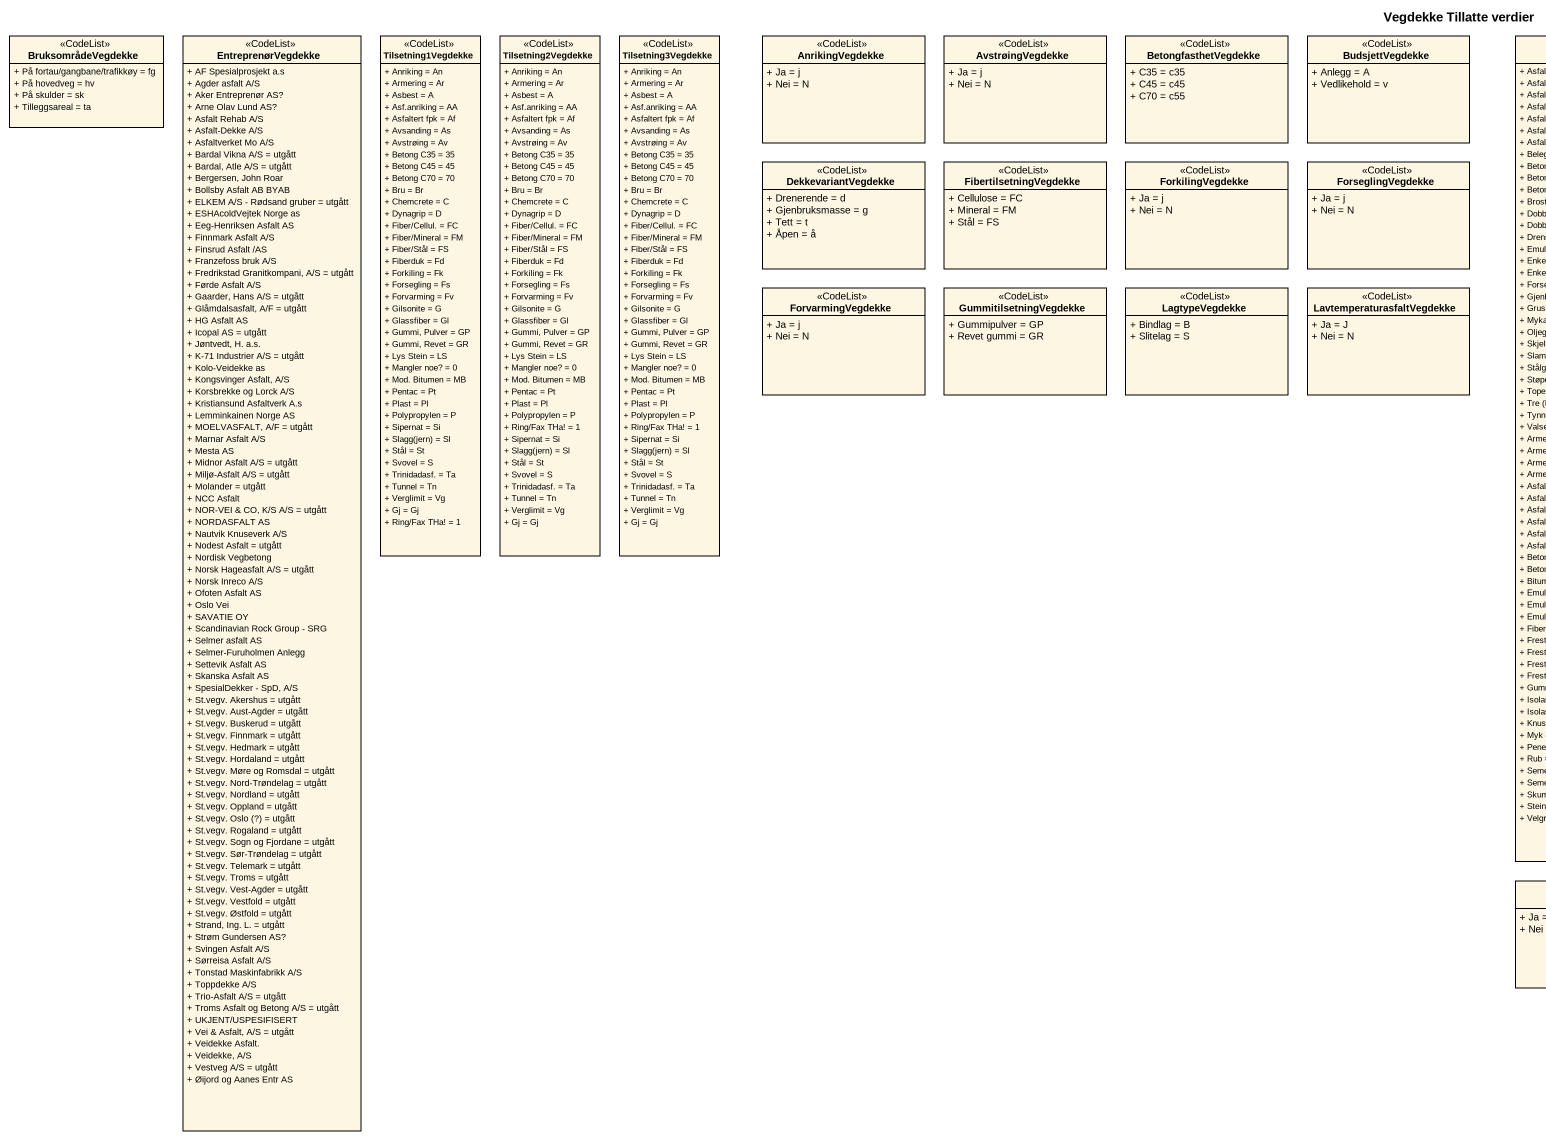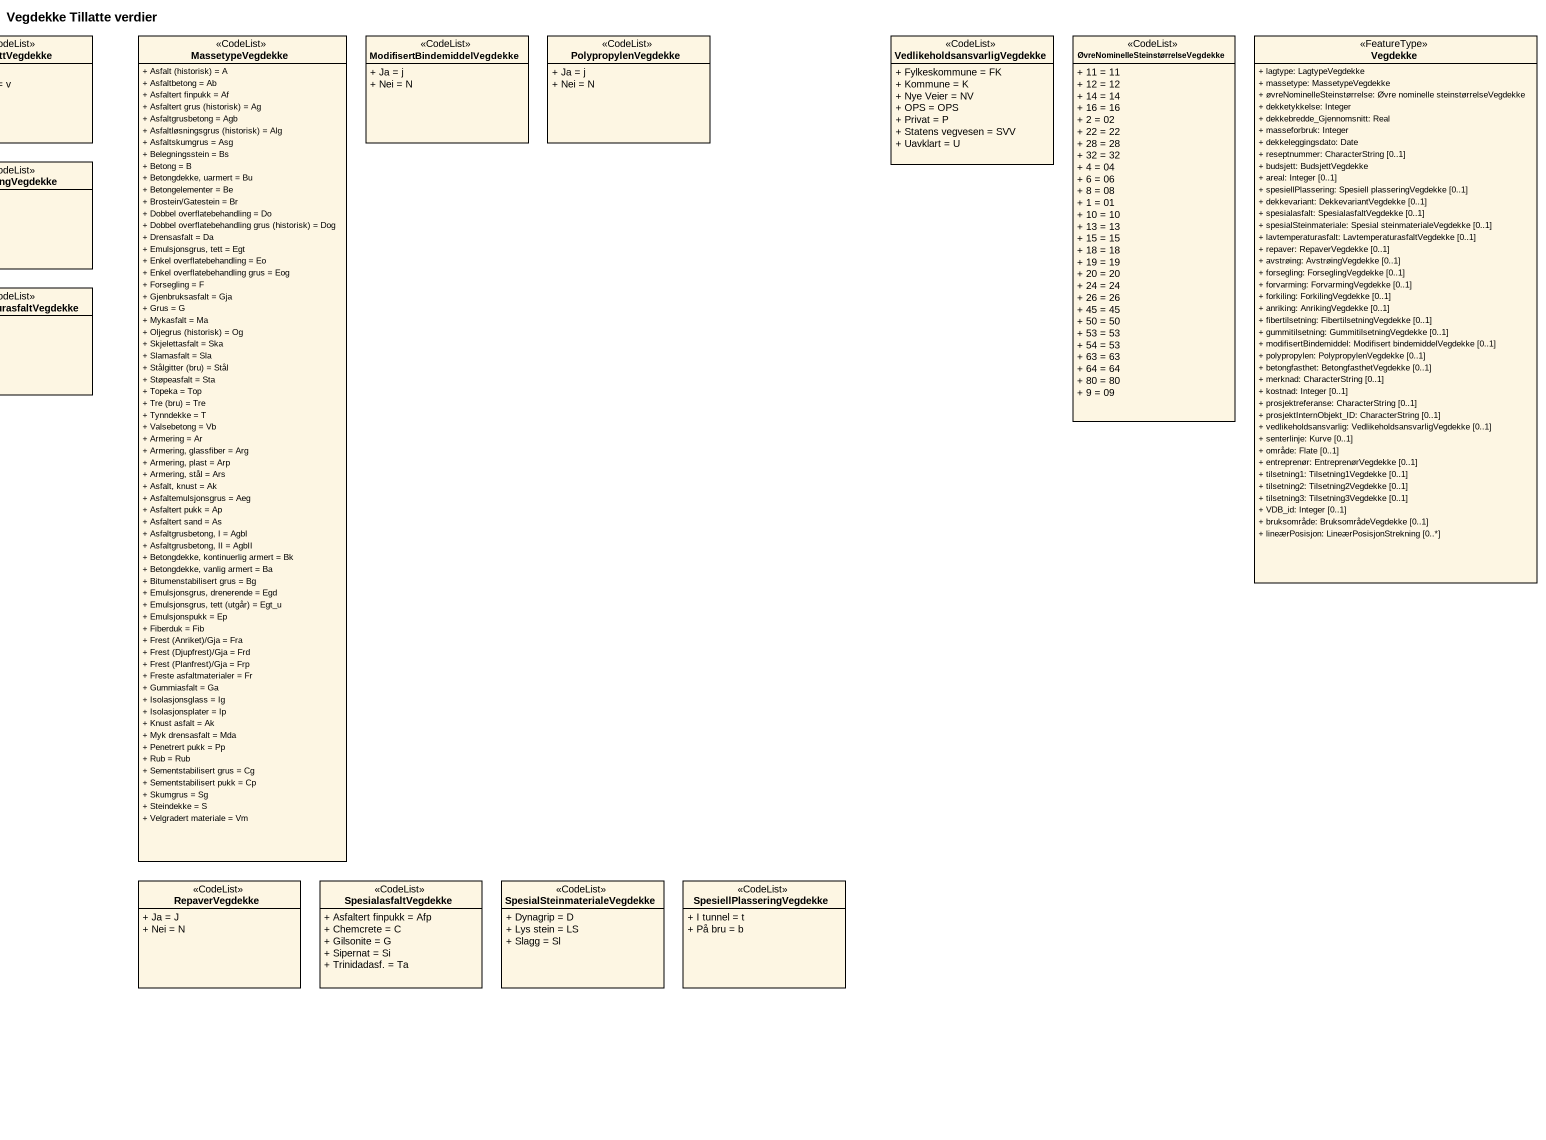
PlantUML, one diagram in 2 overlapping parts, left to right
@startuml
title Vegdekke Tillatte verdier
hide circle
hide empty members
skinparam classAttributeIconSize 0
class BruksområdeVegdekke <<CodeList>> {
  + På fortau/gangbane/trafikkøy = fg
  + På hovedveg = hv
  + På skulder = sk
  + Tilleggsareal = ta
}
class EntreprenørVegdekke <<CodeList>> {
  + AF Spesialprosjekt a.s
  + Agder asfalt A/S
  + Aker Entreprenør AS?
  + Arne Olav Lund AS?
  + Asfalt Rehab A/S
  + Asfalt-Dekke A/S
  + Asfaltverket Mo A/S
  + Bardal Vikna A/S = utgått
  + Bardal, Atle A/S = utgått
  + Bergersen, John Roar
  + Bollsby Asfalt AB BYAB
  + ELKEM A/S - Rødsand gruber = utgått
  + ESHAcoldVejtek Norge as
  + Eeg-Henriksen Asfalt AS
  + Finnmark Asfalt A/S
  + Finsrud Asfalt /AS
  + Franzefoss bruk A/S
  + Fredrikstad Granitkompani, A/S = utgått
  + Førde Asfalt A/S
  + Gaarder, Hans A/S = utgått
  + Glåmdalsasfalt, A/F = utgått
  + HG Asfalt AS
  + Icopal AS = utgått
  + Jøntvedt, H. a.s.
  + K-71 Industrier A/S = utgått
  + Kolo-Veidekke as
  + Kongsvinger Asfalt, A/S
  + Korsbrekke og Lorck A/S
  + Kristiansund Asfaltverk A.s
  + Lemminkainen Norge AS
  + MOELVASFALT, A/F = utgått
  + Marnar Asfalt A/S
  + Mesta AS
  + Midnor Asfalt A/S = utgått
  + Miljø-Asfalt A/S = utgått
  + Molander = utgått
  + NCC Asfalt
  + NOR-VEI & CO, K/S A/S = utgått
  + NORDASFALT AS
  + Nautvik Knuseverk A/S
  + Nodest Asfalt = utgått
  + Nordisk Vegbetong
  + Norsk Hageasfalt A/S = utgått
  + Norsk Inreco A/S
  + Ofoten Asfalt AS
  + Oslo Vei
  + SAVATIE OY
  + Scandinavian Rock Group - SRG
  + Selmer asfalt AS
  + Selmer-Furuholmen Anlegg
  + Settevik Asfalt AS
  + Skanska Asfalt AS
  + SpesialDekker - SpD, A/S
  + St.vegv. Akershus = utgått
  + St.vegv. Aust-Agder = utgått
  + St.vegv. Buskerud = utgått
  + St.vegv. Finnmark = utgått
  + St.vegv. Hedmark = utgått
  + St.vegv. Hordaland = utgått
  + St.vegv. Møre og Romsdal = utgått
  + St.vegv. Nord-Trøndelag = utgått
  + St.vegv. Nordland = utgått
  + St.vegv. Oppland = utgått
  {field} + St.vegv. Oslo (?) = utgått
  + St.vegv. Rogaland = utgått
  + St.vegv. Sogn og Fjordane = utgått
  + St.vegv. Sør-Trøndelag = utgått
  + St.vegv. Telemark = utgått
  + St.vegv. Troms = utgått
  + St.vegv. Vest-Agder = utgått
  + St.vegv. Vestfold = utgått
  + St.vegv. Østfold = utgått
  + Strand, Ing. L. = utgått
  + Strøm Gundersen AS?
  + Svingen Asfalt A/S
  + Sørreisa Asfalt A/S
  + Tonstad Maskinfabrikk A/S
  + Toppdekke A/S
  + Trio-Asfalt A/S = utgått
  + Troms Asfalt og Betong A/S = utgått
  + UKJENT/USPESIFISERT
  + Vei & Asfalt, A/S = utgått
  + Veidekke Asfalt.
  + Veidekke, A/S
  + Vestveg A/S = utgått
  + Øijord og Aanes Entr AS
}
class Tilsetning1Vegdekke <<CodeList>> {
  + Anriking = An
  + Armering = Ar
  + Asbest = A
  + Asf.anriking = AA
  + Asfaltert fpk = Af
  + Avsanding = As
  + Avstrøing = Av
  + Betong C35 = 35
  + Betong C45 = 45
  + Betong C70 = 70
  + Bru = Br
  + Chemcrete = C
  + Dynagrip = D
  + Fiber/Cellul. = FC
  + Fiber/Mineral = FM
  + Fiber/Stål = FS
  + Fiberduk = Fd
  + Forkiling = Fk
  + Forsegling = Fs
  + Forvarming = Fv
  + Gilsonite = G
  + Glassfiber = Gl
  + Gummi, Pulver = GP
  + Gummi, Revet = GR
  + Lys Stein = LS
  + Mangler noe? = 0
  + Mod. Bitumen = MB
  + Pentac = Pt
  + Plast = Pl
  + Polypropylen = P
  + Sipernat = Si
  {field} + Slagg(jern) = Sl
  + Stål = St
  + Svovel = S
  + Trinidadasf. = Ta
  + Tunnel = Tn
  + Verglimit = Vg
  + Gj = Gj
  + Ring/Fax THa! = 1
}
class Tilsetning2Vegdekke <<CodeList>> {
  + Anriking = An
  + Armering = Ar
  + Asbest = A
  + Asf.anriking = AA
  + Asfaltert fpk = Af
  + Avsanding = As
  + Avstrøing = Av
  + Betong C35 = 35
  + Betong C45 = 45
  + Betong C70 = 70
  + Bru = Br
  + Chemcrete = C
  + Dynagrip = D
  + Fiber/Cellul. = FC
  + Fiber/Mineral = FM
  + Fiber/Stål = FS
  + Fiberduk = Fd
  + Forkiling = Fk
  + Forsegling = Fs
  + Forvarming = Fv
  + Gilsonite = G
  + Glassfiber = Gl
  + Gummi, Pulver = GP
  + Gummi, Revet = GR
  + Lys Stein = LS
  + Mangler noe? = 0
  + Mod. Bitumen = MB
  + Pentac = Pt
  + Plast = Pl
  + Polypropylen = P
  + Ring/Fax THa! = 1
  + Sipernat = Si
  {field} + Slagg(jern) = Sl
  + Stål = St
  + Svovel = S
  + Trinidadasf. = Ta
  + Tunnel = Tn
  + Verglimit = Vg
  + Gj = Gj
}
class Tilsetning3Vegdekke <<CodeList>> {
  + Anriking = An
  + Armering = Ar
  + Asbest = A
  + Asf.anriking = AA
  + Asfaltert fpk = Af
  + Avsanding = As
  + Avstrøing = Av
  + Betong C35 = 35
  + Betong C45 = 45
  + Betong C70 = 70
  + Bru = Br
  + Chemcrete = C
  + Dynagrip = D
  + Fiber/Cellul. = FC
  + Fiber/Mineral = FM
  + Fiber/Stål = FS
  + Fiberduk = Fd
  + Forkiling = Fk
  + Forsegling = Fs
  + Forvarming = Fv
  + Gilsonite = G
  + Glassfiber = Gl
  + Gummi, Pulver = GP
  + Gummi, Revet = GR
  + Lys Stein = LS
  + Mangler noe? = 0
  + Mod. Bitumen = MB
  + Pentac = Pt
  + Plast = Pl
  + Polypropylen = P
  + Ring/Fax THa! = 1
  + Sipernat = Si
  {field} + Slagg(jern) = Sl
  + Stål = St
  + Svovel = S
  + Trinidadasf. = Ta
  + Tunnel = Tn
  + Verglimit = Vg
  + Gj = Gj
}
class AnrikingVegdekke <<CodeList>> {
  + Ja = j
  + Nei = N
}
class AvstrøingVegdekke <<CodeList>> {
  + Ja = j
  + Nei = N
}
class BetongfasthetVegdekke <<CodeList>> {
  + C35 = c35
  + C45 = c45
  + C70 = c55
}
class BudsjettVegdekke <<CodeList>> {
  + Anlegg = A
  + Vedlikehold = v
}
class MassetypeVegdekke <<CodeList>> {
  {field} + Asfalt (historisk) = A
  + Asfaltbetong = Ab
  + Asfaltert finpukk = Af
  {field} + Asfaltert grus (historisk) = Ag
  + Asfaltgrusbetong = Agb
  {field} + Asfaltløsningsgrus (historisk) = Alg
  + Asfaltskumgrus = Asg
  + Belegningsstein = Bs
  + Betong = B
  + Betongdekke, uarmert = Bu
  + Betongelementer = Be
  + Brostein/Gatestein = Br
  + Dobbel overflatebehandling = Do
  {field} + Dobbel overflatebehandling grus (historisk) = Dog
  + Drensasfalt = Da
  + Emulsjonsgrus, tett = Egt
  + Enkel overflatebehandling = Eo
  + Enkel overflatebehandling grus = Eog
  + Forsegling = F
  + Gjenbruksasfalt = Gja
  + Grus = G
  + Mykasfalt = Ma
  {field} + Oljegrus (historisk) = Og
  + Skjelettasfalt = Ska
  + Slamasfalt = Sla
  {field} + Stålgitter (bru) = Stål
  + Støpeasfalt = Sta
  + Topeka = Top
  {field} + Tre (bru) = Tre
  + Tynndekke = T
  + Valsebetong = Vb
  + Armering = Ar
  + Armering, glassfiber = Arg
  + Armering, plast = Arp
  + Armering, stål = Ars
  + Asfalt, knust = Ak
  + Asfaltemulsjonsgrus = Aeg
  + Asfaltert pukk = Ap
  + Asfaltert sand = As
  + Asfaltgrusbetong, I = AgbI
  + Asfaltgrusbetong, II = AgbII
  + Betongdekke, kontinuerlig armert = Bk
  + Betongdekke, vanlig armert = Ba
  + Bitumenstabilisert grus = Bg
  + Emulsjonsgrus, drenerende = Egd
  {field} + Emulsjonsgrus, tett (utgår) = Egt_u
  + Emulsjonspukk = Ep
  + Fiberduk = Fib
  {field} + Frest (Anriket)/Gja = Fra
  {field} + Frest (Djupfrest)/Gja = Frd
  {field} + Frest (Planfrest)/Gja = Frp
  + Freste asfaltmaterialer = Fr
  + Gummiasfalt = Ga
  + Isolasjonsglass = Ig
  + Isolasjonsplater = Ip
  + Knust asfalt = Ak
  + Myk drensasfalt = Mda
  + Penetrert pukk = Pp
  + Rub = Rub
  + Sementstabilisert grus = Cg
  + Sementstabilisert pukk = Cp
  + Skumgrus = Sg
  + Steindekke = S
  + Velgradert materiale = Vm
}
class "ModifisertBindemiddelVegdekke" as ModifisertBindemiddelVegdekk <<CodeList>> {
  + Ja = j
  + Nei = N
}
class PolypropylenVegdekke <<CodeList>> {
  + Ja = j
  + Nei = N
}
class "VedlikeholdsansvarligVegdekke" as VedlikeholdsansvarligVegdekk <<CodeList>> {
  + Fylkeskommune = FK
  + Kommune = K
  + Nye Veier = NV
  + OPS = OPS
  + Privat = P
  + Statens vegvesen = SVV
  + Uavklart = U
}
class "ØvreNominelleSteinstørrelseVegdekke" as ØvreNominelleSteinstørrelseV <<CodeList>> {
  + 11 = 11
  + 12 = 12
  + 14 = 14
  + 16 = 16
  + 2 = 02
  + 22 = 22
  + 28 = 28
  + 32 = 32
  + 4 = 04
  + 6 = 06
  + 8 = 08
  + 1 = 01
  + 10 = 10
  + 13 = 13
  + 15 = 15
  + 18 = 18
  + 19 = 19
  + 20 = 20
  + 24 = 24
  + 26 = 26
  + 45 = 45
  + 50 = 50
  + 53 = 53
  + 54 = 53
  + 63 = 63
  + 64 = 64
  + 80 = 80
  + 9 = 09
}
class Vegdekke <<FeatureType>> {
  + lagtype: LagtypeVegdekke
  + massetype: MassetypeVegdekke
  + øvreNominelleSteinstørrelse: Øvre nominelle steinstørrelseVegdekke
  + dekketykkelse: Integer
  + dekkebredde_Gjennomsnitt: Real
  + masseforbruk: Integer
  + dekkeleggingsdato: Date
  + reseptnummer: CharacterString [0..1]
  + budsjett: BudsjettVegdekke
  + areal: Integer [0..1]
  + spesiellPlassering: Spesiell plasseringVegdekke [0..1]
  + dekkevariant: DekkevariantVegdekke [0..1]
  + spesialasfalt: SpesialasfaltVegdekke [0..1]
  + spesialSteinmateriale: Spesial steinmaterialeVegdekke [0..1]
  + lavtemperaturasfalt: LavtemperaturasfaltVegdekke [0..1]
  + repaver: RepaverVegdekke [0..1]
  + avstrøing: AvstrøingVegdekke [0..1]
  + forsegling: ForseglingVegdekke [0..1]
  + forvarming: ForvarmingVegdekke [0..1]
  + forkiling: ForkilingVegdekke [0..1]
  + anriking: AnrikingVegdekke [0..1]
  + fibertilsetning: FibertilsetningVegdekke [0..1]
  + gummitilsetning: GummitilsetningVegdekke [0..1]
  + modifisertBindemiddel: Modifisert bindemiddelVegdekke [0..1]
  + polypropylen: PolypropylenVegdekke [0..1]
  + betongfasthet: BetongfasthetVegdekke [0..1]
  + merknad: CharacterString [0..1]
  + kostnad: Integer [0..1]
  + prosjektreferanse: CharacterString [0..1]
  + prosjektInternObjekt_ID: CharacterString [0..1]
  + vedlikeholdsansvarlig: VedlikeholdsansvarligVegdekke [0..1]
  + senterlinje: Kurve [0..1]
  + område: Flate [0..1]
  + entreprenør: EntreprenørVegdekke [0..1]
  + tilsetning1: Tilsetning1Vegdekke [0..1]
  + tilsetning2: Tilsetning2Vegdekke [0..1]
  + tilsetning3: Tilsetning3Vegdekke [0..1]
  + VDB_id: Integer [0..1]
  + bruksområde: BruksområdeVegdekke [0..1]
  + lineærPosisjon: LineærPosisjonStrekning [0..*]
}
class DekkevariantVegdekke <<CodeList>> {
  + Drenerende = d
  + Gjenbruksmasse = g
  + Tett = t
  + Åpen = å
}
class FibertilsetningVegdekke <<CodeList>> {
  + Cellulose = FC
  + Mineral = FM
  + Stål = FS
}
class ForkilingVegdekke <<CodeList>> {
  + Ja = j
  + Nei = N
}
class ForseglingVegdekke <<CodeList>> {
  + Ja = j
  + Nei = N
}
class ForvarmingVegdekke <<CodeList>> {
  + Ja = j
  + Nei = N
}
class GummitilsetningVegdekke <<CodeList>> {
  + Gummipulver = GP
  + Revet gummi = GR
}
class LagtypeVegdekke <<CodeList>> {
  + Bindlag = B
  + Slitelag = S
}
class LavtemperaturasfaltVegdekke <<CodeList>> {
  + Ja = J
  + Nei = N
}
class RepaverVegdekke <<CodeList>> {
  + Ja = J
  + Nei = N
}
class SpesialasfaltVegdekke <<CodeList>> {
  + Asfaltert finpukk = Afp
  + Chemcrete = C
  + Gilsonite = G
  + Sipernat = Si
  + Trinidadasf. = Ta
}
class "SpesialSteinmaterialeVegdekke" as SpesialSteinmaterialeVegdekk <<CodeList>> {
  + Dynagrip = D
  + Lys stein = LS
  + Slagg = Sl
}
class SpesiellPlasseringVegdekke <<CodeList>> {
  + I tunnel = t
  + På bru = b
}
@enduml
